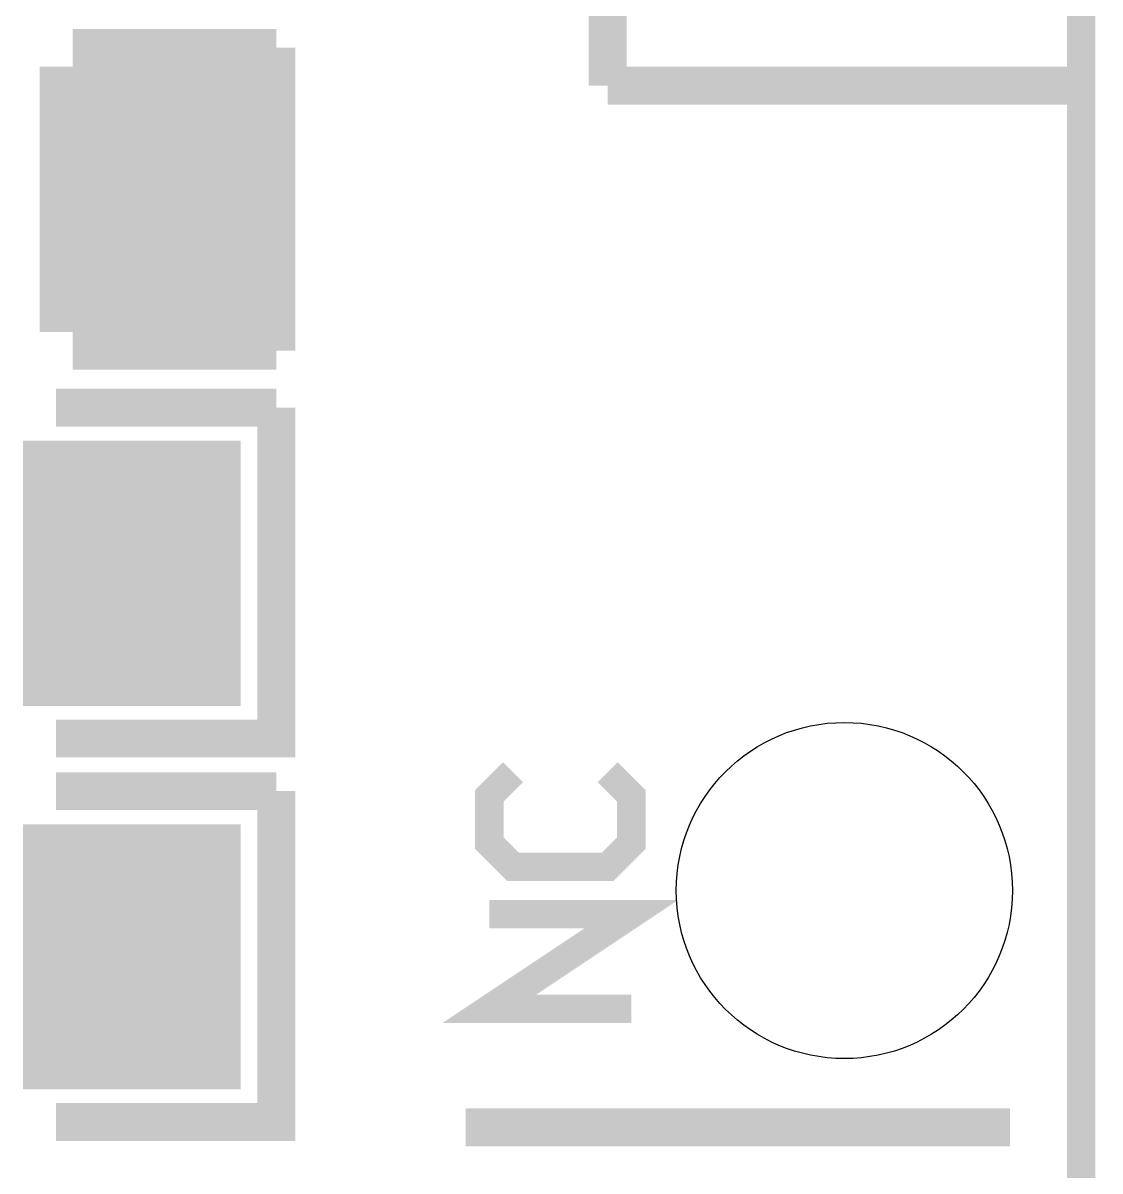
# Model space of a CAD drawing. Extents: x -1.4 to 24.2, y -3.9 to 40.3.
# Drawn here: x 18.45 to 24.23, y 16.28 to 22.43 of the extents above; entities that cross this region are included whole.
import ezdxf

# ---------------------------------------------------------------- set-up
doc = ezdxf.new("R2010")
doc.units = 0
doc.layers.get('0').update_dxf_attribs({"linetype": 'CONTINUOUS'})
for name, color, linetype in [('USBI2CCLICK_V102A_GKO', 5, 'CONTINUOUS'), ('USBI2CCLICK_V102A_GTO', 14, 'CONTINUOUS'), ('USBI2CCLICK_V102A_GTS', 12, 'CONTINUOUS')]:
    doc.layers.add(name, color=color, linetype=linetype)

# ---------------------------------------------------------------- blocks, each defined once
blk = doc.blocks.new('RECTANGLE_37')
blk.add_solid([(0.5842, 0.7112), (0.5842, -0.7112), (-0.5842, 0.7112), (-0.5842, -0.7112)])
blk = doc.blocks.new('ROUND_65')
blk.add_circle((0, 0), 0.9017)

msp = doc.modelspace()

# ---------------------------------------------------------------- linework, layer by layer
at = {"layer": 'USBI2CCLICK_V102A_GKO', "const_width": 0.1524}
msp.add_lwpolyline([(24.13, -1.27), (24.13, 39.116)], dxfattribs=at)
at = {"layer": 'USBI2CCLICK_V102A_GTO'}
for points, const_width in [([(21.59, 22.098), (21.59, 32.258)], 0.2032), ([(18.7198, 22.3012), (19.812, 22.3012)], 0.2032), ([(19.812, 20.6756), (19.812, 22.3012)], 0.2032), ([(21.59, 22.098), (24.13, 22.098)], 0.2032), ([(18.7198, 20.6756), (19.812, 20.6756)], 0.2032), ([(18.6309, 20.3708), (19.812, 20.3708)], 0.2032), ([(18.6309, 18.59534), (19.812, 18.59534), (19.812, 20.3708)], 0.2032), ([(21.082, 18.415), (20.955, 18.288), (20.955, 18.034), (21.082, 17.907), (21.59, 17.907), (21.717, 18.034), (21.717, 18.288), (21.59, 18.415)], 0.1524), ([(18.6309, 18.3134), (19.812, 18.3134)], 0.2032), ([(18.6309, 16.53794), (19.812, 16.53794), (19.812, 18.3134)], 0.2032), ([(21.717, 17.145), (20.955, 17.145), (21.717, 17.653), (20.955, 17.653)], 0.1524), ([(20.828, 16.51), (23.749, 16.51)], 0.2032)]:
    msp.add_lwpolyline(points, dxfattribs=dict(at, const_width=const_width))

# ---------------------------------------------------------------- block references
at = {"layer": 'USBI2CCLICK_V102A_GTS'}
for name, p in [('RECTANGLE_37', (19.1262, 21.4884)), ('RECTANGLE_37', (19.0373, 19.4818)), ('ROUND_65', (22.86, 17.78)), ('RECTANGLE_37', (19.0373, 17.4244))]:
    msp.add_blockref(name, p, dxfattribs=at)

doc.saveas('drawing.dxf')
